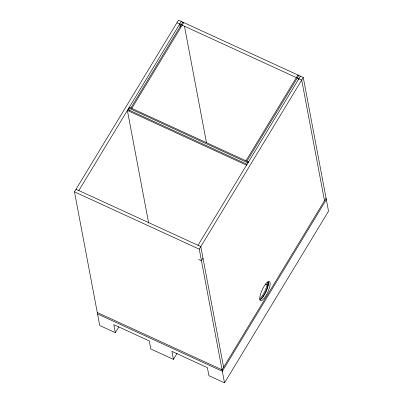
<?xml version="1.0" encoding="UTF-8"?>
<svg xmlns="http://www.w3.org/2000/svg" width="403" height="403" viewBox="0 0 403 403"><rect width="100%" height="100%" fill="white"/><g stroke="black" fill="none" stroke-linecap="round" stroke-linejoin="round"><path stroke-width="0.6" d="M74.469 191.828L178.484 20.15L303.268 77.482L328.531 211.172L224.516 382.85L208.92 375.682L207.399 367.642L171.915 351.335L173.431 359.38L150.818 348.988L149.296 340.948L113.812 324.642L115.329 332.687L99.732 325.518L74.469 191.828L199.258 249.16L224.516 382.85M78.837 190.543L181.29 21.44M130.864 107.969L182.851 22.155M131.796 108.397L183.788 22.588M115.329 332.687L118.915 326.768M245.966 160.797L297.953 74.988L298.9 75.472M246.903 161.23L298.89 75.416M247.936 162.888L248.46 161.946L129.303 107.253M198.009 245.296L300.462 76.187M199.258 249.16L303.268 77.482M203.006 258.167L201.445 260.741L198.639 259.451M173.431 359.38L177.018 353.461M326.067 198.14L222.053 369.818L97.269 312.491M326.339 199.586L222.33 371.269L97.541 313.937M176.922 22.724L301.706 80.056L324.506 200.714M247.926 162.832L128.753 108.085L129.232 110.603M127.897 109.571L247.069 164.318M246.545 165.18L127.378 110.427L148.667 223.086M76.031 189.254L200.815 246.586L223.615 367.244M265.375 284.014L267.642 285.052M298.547 78.122L298.779 79.351M184.483 26.281L206.467 142.632M179.728 24.014L180.312 27.092M267.416 281.974A10.745 3.063 -65.3 0 1 260.081 298.527M268.423 281.964A10.745 3.063 -65.3 0 1 265.99 291.535A10.745 3.063 -65.3 0 1 260.313 299.676M268.363 282.352A10.569 3.012 -65.3 0 1 265.537 292.377A10.569 3.012 -65.3 0 1 259.804 299.832M263.995 298.512A10.569 3.012 -65.3 0 0 269.844 281.999A10.569 3.012 -65.3 0 0 261.003 292.81A10.569 3.012 -65.3 0 0 263.995 298.512"/></g></svg>
